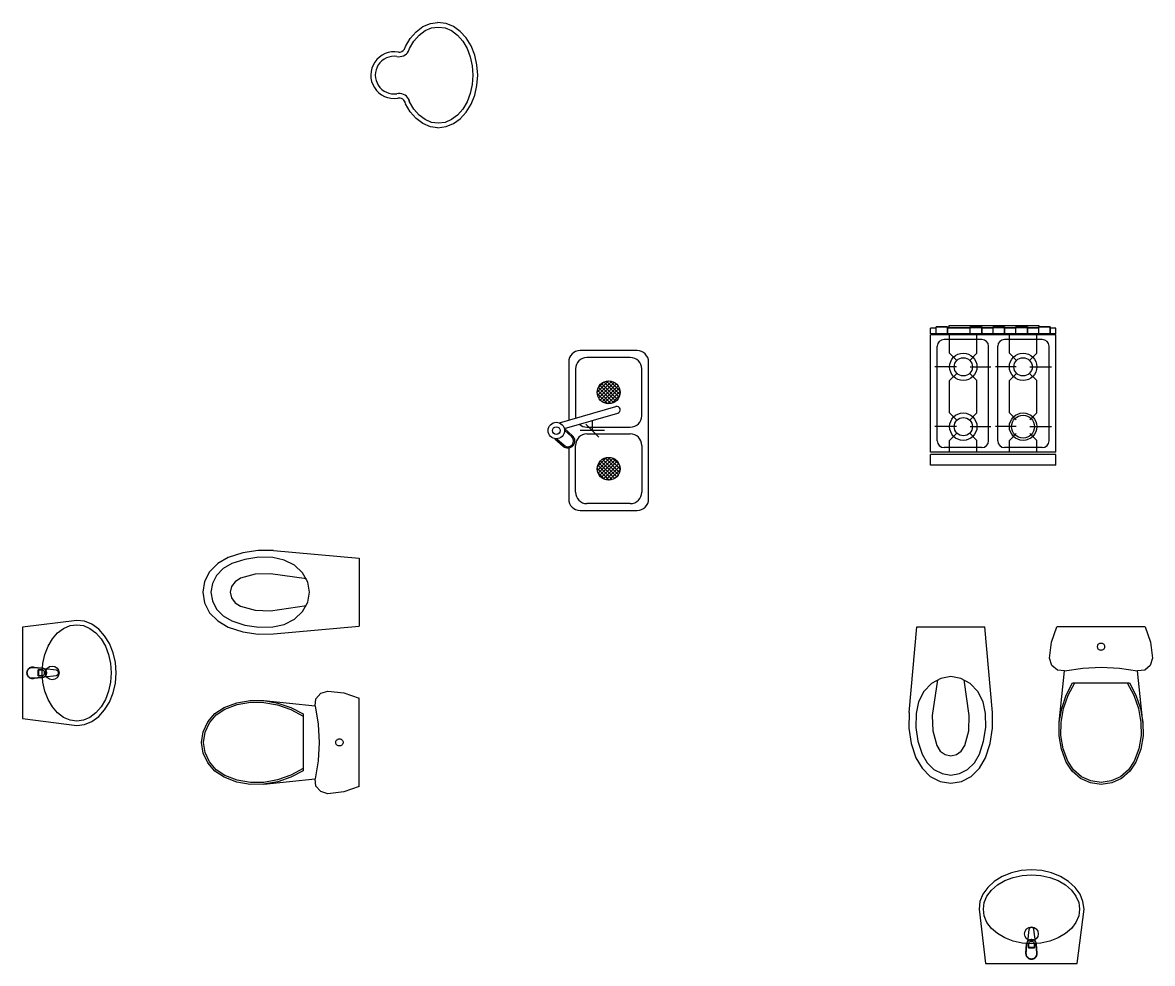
# Model space of a CAD drawing. Header units: millimetres. Extents: x 237 to 802, y 86 to 296.
# Drawn here: x 490.262 to 495.21, y 107.741 to 111.862 of the extents above; entities that cross this region are included whole.
import ezdxf

# ---------------------------------------------------------------- set-up
doc = ezdxf.new("R2010")
doc.units = ezdxf.units.MM

msp = doc.modelspace()

# ---------------------------------------------------------------- linework, layer by layer
at = {"color": 1, "linetype": 'Continuous'}
for p, q in [((491.9599, 111.7932), (491.9854, 111.8224)), ((491.9854, 111.8224), (492.0152, 111.8446)), ((491.9991, 111.8077), (492.0252, 111.8272)), ((492.0152, 111.8446), (492.0483, 111.8587)), ((492.0252, 111.8272), (492.0535, 111.8392)), ((492.0483, 111.8587), (492.0787, 111.8624)), ((492.0535, 111.8392), (492.083, 111.8427)), ((492.1167, 111.858), (492.0787, 111.8624)), ((492.083, 111.8427), (492.1125, 111.8392)), ((492.1125, 111.8392), (492.1408, 111.8272)), ((492.1491, 111.8449), (492.1167, 111.858)), ((492.1408, 111.8272), (492.167, 111.8077)), ((492.179, 111.8236), (492.1491, 111.8449)), ((492.2051, 111.795), (492.179, 111.8236)), ((491.9393, 111.7582), (491.9599, 111.7932)), ((491.9574, 111.7495), (491.9762, 111.7814)), ((491.9762, 111.7814), (491.9991, 111.8077)), ((492.167, 111.8077), (492.1899, 111.7814)), ((492.1899, 111.7814), (492.2087, 111.7495)), ((492.2266, 111.7601), (492.2051, 111.795)), ((491.9345, 111.7457), (491.9393, 111.7582)), ((491.9525, 111.7368), (491.9574, 111.7495)), ((492.2087, 111.7495), (492.2226, 111.713)), ((492.2426, 111.7203), (492.2266, 111.7601)), ((492.2226, 111.713), (492.2312, 111.6734)), ((492.2524, 111.6771), (492.2426, 111.7203)), ((492.2557, 111.6322), (492.2524, 111.6771)), ((492.2312, 111.6734), (492.2341, 111.6322)), ((492.2341, 111.6322), (492.2312, 111.5911)), ((492.2524, 111.5873), (492.2557, 111.6322)), ((492.2312, 111.5911), (492.2226, 111.5515)), ((492.2426, 111.5442), (492.2524, 111.5873)), ((491.9574, 111.515), (491.9525, 111.5277)), ((491.9525, 111.5277), (491.9574, 111.515)), ((492.2226, 111.5515), (492.2087, 111.515)), ((492.2266, 111.5044), (492.2426, 111.5442)), ((491.9388, 111.5077), (491.9345, 111.5188)), ((491.9599, 111.4713), (491.9393, 111.5063)), ((491.9762, 111.4831), (491.9574, 111.515)), ((491.9991, 111.4568), (491.9762, 111.4831)), ((492.1899, 111.4831), (492.167, 111.4568)), ((492.2087, 111.515), (492.1899, 111.4831)), ((492.2051, 111.4695), (492.2266, 111.5044)), ((491.9854, 111.4421), (491.9599, 111.4713)), ((492.0152, 111.4198), (491.9854, 111.4421)), ((492.0252, 111.4373), (491.9991, 111.4568)), ((492.0535, 111.4253), (492.0252, 111.4373)), ((492.1408, 111.4373), (492.1125, 111.4253)), ((492.167, 111.4568), (492.1408, 111.4373)), ((492.1491, 111.4196), (492.179, 111.4409)), ((492.179, 111.4409), (492.2051, 111.4695)), ((492.0482, 111.4059), (492.0152, 111.4198)), ((492.0793, 111.4016), (492.0482, 111.4059)), ((492.083, 111.4213), (492.0535, 111.4253)), ((492.0793, 111.4016), (492.1167, 111.4065)), ((492.1125, 111.4253), (492.083, 111.4213)), ((492.1167, 111.4065), (492.1491, 111.4196)), ((492.7864, 110.0466), (492.7292, 110.1037)), ((492.7578, 110.0752), (492.7578, 110.118)), ((492.8114, 110.0752), (492.7042, 110.0752)), ((491.2934, 109.5503), (491.2264, 109.5401)), ((491.3614, 109.5496), (491.2934, 109.5503)), ((491.3614, 109.5496), (491.7365, 109.5155)), ((491.1628, 109.5195), (491.117, 109.4929)), ((491.2264, 109.5401), (491.1628, 109.5195)), ((491.236, 109.5107), (491.1788, 109.4921)), ((491.2963, 109.5198), (491.236, 109.5107)), ((491.3576, 109.5192), (491.2963, 109.5198)), ((491.4085, 109.508), (491.3576, 109.5192)), ((491.4535, 109.4848), (491.4085, 109.508)), ((491.7365, 109.5155), (491.7365, 109.2185)), ((491.0815, 109.4567), (491.059, 109.4136)), ((491.117, 109.4929), (491.0815, 109.4567)), ((491.1412, 109.4703), (491.1121, 109.4406)), ((491.1788, 109.4921), (491.1412, 109.4703)), ((491.3486, 109.4479), (491.2808, 109.4459)), ((491.5051, 109.4255), (491.3486, 109.4479)), ((491.4887, 109.4516), (491.4535, 109.4848)), ((491.5111, 109.4112), (491.4887, 109.4516)), ((491.059, 109.4136), (491.0513, 109.367)), ((491.0937, 109.4052), (491.0874, 109.367)), ((491.1121, 109.4406), (491.0937, 109.4052)), ((491.1928, 109.4128), (491.1773, 109.3916)), ((491.2164, 109.4279), (491.1928, 109.4128)), ((491.2808, 109.4459), (491.2164, 109.4279)), ((491.5188, 109.367), (491.5111, 109.4112)), ((491.0513, 109.367), (491.059, 109.3203)), ((491.0874, 109.367), (491.0937, 109.3287)), ((491.1773, 109.3916), (491.1718, 109.367)), ((491.1718, 109.367), (491.1773, 109.3424)), ((491.5111, 109.3228), (491.5188, 109.367)), ((491.059, 109.3203), (491.0815, 109.2772)), ((491.0937, 109.3287), (491.1121, 109.2933)), ((491.1773, 109.3424), (491.1928, 109.3211)), ((491.1928, 109.3211), (491.2164, 109.306)), ((491.2164, 109.306), (491.2808, 109.288)), ((491.3486, 109.286), (491.5051, 109.3084)), ((491.4887, 109.2824), (491.5111, 109.3228)), ((491.0815, 109.2772), (491.117, 109.241)), ((491.1121, 109.2933), (491.1412, 109.2636)), ((491.1412, 109.2636), (491.1788, 109.2418)), ((491.2808, 109.288), (491.3486, 109.286)), ((491.4535, 109.2491), (491.4887, 109.2824)), ((490.4996, 109.2434), (490.2624, 109.2144)), ((490.2624, 109.2144), (490.2624, 108.8131)), ((490.2627, 109.2144), (490.2627, 109.2143)), ((490.4157, 109.1892), (490.4418, 109.2087)), ((490.4418, 109.2087), (490.4701, 109.2207)), ((490.4701, 109.2207), (490.4996, 109.2242)), ((490.5333, 109.2395), (490.4996, 109.2434)), ((490.4996, 109.2242), (490.5291, 109.2207)), ((490.5291, 109.2207), (490.5574, 109.2087)), ((490.5657, 109.2264), (490.5333, 109.2395)), ((490.5574, 109.2087), (490.5836, 109.1892)), ((490.5956, 109.2051), (490.5657, 109.2264)), ((490.6217, 109.1765), (490.5956, 109.2051)), ((491.117, 109.241), (491.1628, 109.2145)), ((491.1628, 109.2145), (491.2264, 109.1938)), ((491.1788, 109.2418), (491.236, 109.2233)), ((491.236, 109.2233), (491.2963, 109.2141)), ((491.2963, 109.2141), (491.3576, 109.2148)), ((491.3576, 109.2148), (491.4085, 109.2259)), ((491.3614, 109.1844), (491.7365, 109.2185)), ((491.4085, 109.2259), (491.4535, 109.2491)), ((494.1448, 108.8399), (494.1789, 109.215)), ((494.1789, 109.215), (494.4759, 109.215)), ((494.51, 108.8399), (494.4759, 109.215)), ((495.1785, 109.215), (494.7921, 109.215)), ((490.374, 109.131), (490.3928, 109.1629)), ((490.3928, 109.1629), (490.4157, 109.1892)), ((490.5836, 109.1892), (490.6065, 109.1629)), ((490.6065, 109.1629), (490.6253, 109.131)), ((490.6432, 109.1416), (490.6217, 109.1765)), ((491.2264, 109.1938), (491.2934, 109.1837)), ((491.2934, 109.1837), (491.3614, 109.1844)), ((490.36, 109.0945), (490.374, 109.131)), ((490.6253, 109.131), (490.6392, 109.0945)), ((490.6592, 109.1018), (490.6432, 109.1416)), ((490.669, 109.0587), (490.6592, 109.1018)), ((494.9698, 109.1284), (494.97, 109.1312)), ((494.97, 109.1256), (494.9698, 109.1284)), ((494.97, 109.1312), (494.9707, 109.1339)), ((494.9707, 109.1229), (494.97, 109.1256)), ((494.9707, 109.1339), (494.9718, 109.1364)), ((494.9718, 109.1203), (494.9707, 109.1229)), ((494.9718, 109.1364), (494.9734, 109.1387)), ((494.9734, 109.118), (494.9718, 109.1203)), ((494.9734, 109.1387), (494.9753, 109.1407)), ((494.9753, 109.116), (494.9734, 109.118)), ((494.9753, 109.1407), (494.9775, 109.1423)), ((494.9775, 109.1144), (494.9753, 109.116)), ((494.9775, 109.1423), (494.98, 109.1435)), ((494.98, 109.1133), (494.9775, 109.1144)), ((494.98, 109.1435), (494.9826, 109.1442)), ((494.9826, 109.1125), (494.98, 109.1133)), ((494.9826, 109.1442), (494.9853, 109.1444)), ((494.9853, 109.1123), (494.9826, 109.1125)), ((494.9853, 109.1444), (494.988, 109.1442)), ((494.988, 109.1125), (494.9853, 109.1123)), ((494.988, 109.1442), (494.9906, 109.1435)), ((494.9906, 109.1133), (494.988, 109.1125)), ((494.9906, 109.1435), (494.9931, 109.1423)), ((494.9931, 109.1144), (494.9906, 109.1133)), ((494.9931, 109.1423), (494.9953, 109.1407)), ((494.9953, 109.116), (494.9931, 109.1144)), ((494.9953, 109.1407), (494.9972, 109.1387)), ((494.9972, 109.118), (494.9953, 109.116)), ((494.9972, 109.1387), (494.9987, 109.1364)), ((494.9987, 109.1203), (494.9972, 109.118)), ((494.9987, 109.1364), (494.9999, 109.1339)), ((494.9999, 109.1229), (494.9987, 109.1203)), ((494.9999, 109.1339), (495.0006, 109.1312)), ((495.0006, 109.1256), (494.9999, 109.1229)), ((495.0006, 109.1312), (495.0008, 109.1284)), ((495.0008, 109.1284), (495.0006, 109.1256)), ((490.3485, 109.0137), (490.3514, 109.0549)), ((490.3514, 109.0549), (490.36, 109.0945)), ((490.6392, 109.0945), (490.6478, 109.0549)), ((490.6478, 109.0549), (490.6507, 109.0137)), ((490.6723, 109.0137), (490.669, 109.0587)), ((490.2812, 109.0181), (490.2808, 109.0137)), ((490.2808, 109.0137), (490.2812, 109.0094)), ((490.2823, 109.0223), (490.2812, 109.0181)), ((490.2812, 109.0094), (490.2823, 109.0052)), ((490.2819, 109.0181), (490.2815, 109.0137)), ((490.2815, 109.0137), (490.2819, 109.018)), ((490.2815, 109.0137), (490.2819, 109.0094)), ((490.2819, 109.0095), (490.2815, 109.0137)), ((490.2831, 109.0223), (490.2819, 109.0181)), ((490.2819, 109.0181), (490.283, 109.022)), ((490.2819, 109.018), (490.2819, 109.0181)), ((490.2819, 109.0094), (490.2819, 109.0095)), ((490.2819, 109.0094), (490.2831, 109.0052)), ((490.283, 109.0054), (490.2819, 109.0094)), ((490.2842, 109.0262), (490.2823, 109.0223)), ((490.2823, 109.0052), (490.2842, 109.0012)), ((490.283, 109.022), (490.2831, 109.0223)), ((490.2831, 109.0052), (490.283, 109.0054)), ((490.285, 109.0262), (490.2831, 109.0223)), ((490.2831, 109.0223), (490.2848, 109.0259)), ((490.2831, 109.0052), (490.285, 109.0013)), ((490.2848, 109.0016), (490.2831, 109.0052)), ((490.2867, 109.0298), (490.2842, 109.0262)), ((490.2848, 109.0259), (490.285, 109.0262)), ((490.2875, 109.0297), (490.285, 109.0262)), ((490.285, 109.0262), (490.2873, 109.0293)), ((490.2897, 109.0329), (490.2867, 109.0298)), ((490.2873, 109.0293), (490.2875, 109.0297)), ((490.2907, 109.0327), (490.2875, 109.0297)), ((490.2875, 109.0297), (490.2903, 109.0323)), ((490.2933, 109.0354), (490.2897, 109.0329)), ((490.2903, 109.0323), (490.2907, 109.0327)), ((490.2943, 109.035), (490.2907, 109.0327)), ((490.2907, 109.0327), (490.2937, 109.0347)), ((490.2973, 109.0372), (490.2933, 109.0354)), ((490.2937, 109.0347), (490.2943, 109.035)), ((490.2983, 109.0367), (490.2943, 109.035)), ((490.2943, 109.035), (490.2976, 109.0364)), ((490.3015, 109.0384), (490.2973, 109.0372)), ((490.2976, 109.0364), (490.2983, 109.0367)), ((490.3025, 109.0376), (490.2983, 109.0367)), ((490.2983, 109.0367), (490.3016, 109.0374)), ((490.3058, 109.0387), (490.3015, 109.0384)), ((490.3016, 109.0374), (490.3025, 109.0376)), ((490.3068, 109.0376), (490.3025, 109.0376)), ((490.3025, 109.0376), (490.3038, 109.0376)), ((490.3045, 109.0377), (490.3038, 109.0376)), ((490.3038, 109.0376), (490.3045, 109.0377)), ((490.3038, 109.0376), (490.3063, 109.0376)), ((490.3063, 109.0376), (490.3045, 109.0377)), ((490.3045, 109.0377), (490.3058, 109.0377)), ((490.3102, 109.0384), (490.3058, 109.0387)), ((490.3058, 109.0377), (490.3063, 109.0376)), ((490.3063, 109.0376), (490.3068, 109.0376)), ((490.3075, 109.0376), (490.3068, 109.0376)), ((490.3068, 109.0376), (490.3471, 109.0347)), ((490.3471, 109.0347), (490.3068, 109.0376)), ((490.3068, 109.0376), (490.3075, 109.0376)), ((490.3478, 109.0347), (490.3075, 109.0376)), ((490.3075, 109.0376), (490.3088, 109.0375)), ((490.3088, 109.0375), (490.31, 109.0375)), ((490.31, 109.0375), (490.3143, 109.0372)), ((490.3144, 109.0372), (490.3102, 109.0384)), ((490.3143, 109.0372), (490.3146, 109.0371)), ((490.3146, 109.0371), (490.3144, 109.0372)), ((490.3307, 109.0001), (490.3307, 109.0273)), ((490.3307, 109.0273), (490.3456, 109.0273)), ((490.3307, 109.0273), (490.3307, 109.0001)), ((490.3314, 109.0273), (490.3307, 109.0273)), ((490.3314, 109.0001), (490.3314, 109.0273)), ((490.3456, 109.0273), (490.3314, 109.0273)), ((490.3314, 109.0273), (490.3314, 109.0001)), ((490.3456, 109.0273), (490.3479, 109.0271)), ((490.3479, 109.0271), (490.3456, 109.0273)), ((490.3471, 109.0347), (490.3507, 109.0342)), ((490.3507, 109.0342), (490.3471, 109.0347)), ((490.3514, 109.0342), (490.3478, 109.0347)), ((490.3479, 109.0271), (490.3502, 109.0265)), ((490.3502, 109.0265), (490.3479, 109.0271)), ((490.3514, 108.9726), (490.3485, 109.0137)), ((490.3502, 109.0265), (490.3523, 109.0255)), ((490.3523, 109.0255), (490.3502, 109.0265)), ((490.3507, 109.0342), (490.3541, 109.0329)), ((490.3541, 109.0329), (490.3507, 109.0342)), ((490.3548, 109.0329), (490.3514, 109.0342)), ((490.3523, 109.0255), (490.3542, 109.0242)), ((490.3542, 109.0242), (490.3523, 109.0255)), ((490.3542, 109.0033), (490.3523, 109.002)), ((490.3523, 109.002), (490.3542, 109.0033)), ((490.3541, 109.0329), (490.3573, 109.0311)), ((490.3573, 109.0311), (490.3541, 109.0329)), ((490.3542, 109.0242), (490.3559, 109.0225)), ((490.3559, 109.0225), (490.3542, 109.0242)), ((490.3559, 109.005), (490.3542, 109.0033)), ((490.3542, 109.0033), (490.3559, 109.005)), ((490.358, 109.0311), (490.3548, 109.0329)), ((490.3559, 109.0225), (490.3572, 109.0205)), ((490.3572, 109.0205), (490.3559, 109.0225)), ((490.3572, 109.0069), (490.3559, 109.005)), ((490.3559, 109.005), (490.3572, 109.0069)), ((490.3572, 109.0205), (490.3582, 109.0184)), ((490.3582, 109.0184), (490.3572, 109.0205)), ((490.3582, 109.0091), (490.3572, 109.0069)), ((490.3572, 109.0069), (490.3582, 109.0091)), ((490.3573, 109.0311), (490.3601, 109.0288)), ((490.3601, 109.0288), (490.3573, 109.0311)), ((490.4102, 109.0248), (490.3574, 109.0315)), ((490.3574, 109.0315), (490.358, 109.0311)), ((490.3574, 108.996), (490.4102, 109.0026)), ((490.3608, 109.0288), (490.358, 109.0311)), ((490.358, 109.0311), (490.3608, 109.0288)), ((490.3582, 109.0184), (490.3588, 109.0161)), ((490.3588, 109.0161), (490.3582, 109.0184)), ((490.3588, 109.0114), (490.3582, 109.0091)), ((490.3582, 109.0091), (490.3588, 109.0114)), ((490.3588, 109.0161), (490.359, 109.0137)), ((490.359, 109.0137), (490.3588, 109.0161)), ((490.359, 109.0137), (490.3588, 109.0114)), ((490.3588, 109.0114), (490.359, 109.0137)), ((490.3601, 109.0288), (490.3625, 109.0259)), ((490.3625, 109.0259), (490.3601, 109.0288)), ((490.3632, 109.0259), (490.3608, 109.0288)), ((490.3608, 109.0288), (490.3632, 109.0259)), ((490.3625, 109.0259), (490.3644, 109.0227)), ((490.3644, 109.0227), (490.3625, 109.0259)), ((490.3644, 109.0048), (490.3625, 109.0016)), ((490.3625, 109.0016), (490.3644, 109.0048)), ((490.3651, 109.0227), (490.3632, 109.0259)), ((490.3632, 109.0259), (490.3651, 109.0227)), ((490.3632, 109.0016), (490.3651, 109.0048)), ((490.3651, 109.0048), (490.3632, 109.0016)), ((490.3644, 109.0227), (490.3656, 109.0193)), ((490.3656, 109.0193), (490.3644, 109.0227)), ((490.3656, 109.0082), (490.3644, 109.0048)), ((490.3644, 109.0048), (490.3656, 109.0082)), ((490.3663, 109.0193), (490.3651, 109.0227)), ((490.3651, 109.0227), (490.3663, 109.0193)), ((490.3651, 109.0048), (490.3663, 109.0082)), ((490.3663, 109.0082), (490.3651, 109.0048)), ((490.3656, 109.0193), (490.3663, 109.0156)), ((490.3663, 109.0156), (490.3656, 109.0193)), ((490.3663, 109.0119), (490.3656, 109.0082)), ((490.3656, 109.0082), (490.3663, 109.0119)), ((490.367, 109.0156), (490.3663, 109.0193)), ((490.3663, 109.0193), (490.367, 109.0156)), ((490.3663, 109.0156), (490.3663, 109.0119)), ((490.3663, 109.0119), (490.3663, 109.0156)), ((490.3663, 109.0082), (490.367, 109.0119)), ((490.367, 109.0119), (490.3663, 109.0082)), ((490.367, 109.0119), (490.367, 109.0156)), ((490.367, 109.0156), (490.367, 109.0119)), ((490.4122, 109.0244), (490.4102, 109.0248)), ((490.4102, 109.0026), (490.4122, 109.0031)), ((490.4141, 109.0236), (490.4122, 109.0244)), ((490.4122, 109.0031), (490.4141, 109.0039)), ((490.4157, 109.0225), (490.4141, 109.0236)), ((490.4141, 109.0039), (490.4157, 109.005)), ((490.4172, 109.0212), (490.4157, 109.0225)), ((490.4157, 109.005), (490.4172, 109.0063)), ((490.4184, 109.0195), (490.4172, 109.0212)), ((490.4172, 109.0063), (490.4184, 109.008)), ((490.4193, 109.0177), (490.4184, 109.0195)), ((490.4184, 109.008), (490.4193, 109.0098)), ((490.4198, 109.0158), (490.4193, 109.0177)), ((490.4193, 109.0098), (490.4198, 109.0117)), ((490.42, 109.0137), (490.4198, 109.0158)), ((490.4198, 109.0117), (490.42, 109.0137)), ((490.6507, 109.0137), (490.6478, 108.9726)), ((490.669, 108.9688), (490.6723, 109.0137)), ((494.8022, 108.7978), (494.8255, 109.0225)), ((495.1684, 108.7978), (495.1451, 109.0225)), ((490.2842, 109.0012), (490.2867, 108.9977)), ((490.285, 109.0013), (490.2848, 109.0016)), ((490.285, 109.0013), (490.2875, 108.9978)), ((490.2873, 108.9982), (490.285, 109.0013)), ((490.2867, 108.9977), (490.2897, 108.9946)), ((490.2875, 108.9978), (490.2873, 108.9982)), ((490.2875, 108.9978), (490.2907, 108.9948)), ((490.2903, 108.9952), (490.2875, 108.9978)), ((490.2897, 108.9946), (490.2933, 108.9921)), ((490.2907, 108.9948), (490.2903, 108.9952)), ((490.2907, 108.9948), (490.2943, 108.9925)), ((490.2937, 108.9928), (490.2907, 108.9948)), ((490.2933, 108.9921), (490.2973, 108.9903)), ((490.2943, 108.9925), (490.2937, 108.9928)), ((490.2943, 108.9925), (490.2983, 108.9908)), ((490.2976, 108.9911), (490.2943, 108.9925)), ((490.2973, 108.9903), (490.3015, 108.9891)), ((490.2983, 108.9908), (490.2976, 108.9911)), ((490.2983, 108.9908), (490.3025, 108.9899)), ((490.3016, 108.9901), (490.2983, 108.9908)), ((490.3015, 108.9891), (490.3058, 108.9887)), ((490.3025, 108.9899), (490.3016, 108.9901)), ((490.3025, 108.9899), (490.3068, 108.9898)), ((490.3038, 108.9899), (490.3025, 108.9899)), ((490.3038, 108.9899), (490.3045, 108.9898)), ((490.3063, 108.9899), (490.3038, 108.9899)), ((490.3045, 108.9898), (490.3038, 108.9899)), ((490.3045, 108.9898), (490.3063, 108.9899)), ((490.3058, 108.9898), (490.3045, 108.9898)), ((490.3063, 108.9899), (490.3058, 108.9898)), ((490.3058, 108.9887), (490.3102, 108.9891)), ((490.3068, 108.9898), (490.3063, 108.9899)), ((490.3471, 108.9927), (490.3068, 108.9898)), ((490.3068, 108.9898), (490.3471, 108.9927)), ((490.3068, 108.9898), (490.3075, 108.9898)), ((490.3075, 108.9898), (490.3068, 108.9898)), ((490.3075, 108.9898), (490.3478, 108.9927)), ((490.3088, 108.9899), (490.3075, 108.9898)), ((490.31, 108.99), (490.3088, 108.9899)), ((490.3143, 108.9903), (490.31, 108.99)), ((490.3102, 108.9891), (490.3144, 108.9903)), ((490.3146, 108.9904), (490.3143, 108.9903)), ((490.3144, 108.9903), (490.3146, 108.9904)), ((490.3456, 109.0001), (490.3307, 109.0001)), ((490.3307, 109.0001), (490.3314, 109.0001)), ((490.3314, 109.0001), (490.3456, 109.0001)), ((490.3479, 109.0004), (490.3456, 109.0001)), ((490.3456, 109.0001), (490.3479, 109.0004)), ((490.3507, 108.9933), (490.3471, 108.9927)), ((490.3471, 108.9927), (490.3507, 108.9933)), ((490.3478, 108.9927), (490.3514, 108.9933)), ((490.3502, 109.001), (490.3479, 109.0004)), ((490.3479, 109.0004), (490.3502, 109.001)), ((490.3523, 109.002), (490.3502, 109.001)), ((490.3502, 109.001), (490.3523, 109.002)), ((490.3541, 108.9946), (490.3507, 108.9933)), ((490.3507, 108.9933), (490.3541, 108.9946)), ((490.3514, 108.9933), (490.3548, 108.9946)), ((490.36, 108.933), (490.3514, 108.9726)), ((490.3573, 108.9964), (490.3541, 108.9946)), ((490.3541, 108.9946), (490.3573, 108.9964)), ((490.3548, 108.9946), (490.358, 108.9964)), ((490.3601, 108.9987), (490.3573, 108.9964)), ((490.3573, 108.9964), (490.3601, 108.9987)), ((490.358, 108.9964), (490.3574, 108.996)), ((490.358, 108.9964), (490.3608, 108.9987)), ((490.3608, 108.9987), (490.358, 108.9964)), ((490.3625, 109.0016), (490.3601, 108.9987)), ((490.3601, 108.9987), (490.3625, 109.0016)), ((490.3608, 108.9987), (490.3632, 109.0016)), ((490.3632, 109.0016), (490.3608, 108.9987)), ((490.6478, 108.9726), (490.6392, 108.933)), ((490.6592, 108.9257), (490.669, 108.9688)), ((494.2428, 108.9672), (494.2095, 108.932)), ((494.2832, 108.9896), (494.2428, 108.9672)), ((494.2688, 108.9836), (494.2464, 108.8271)), ((494.3274, 108.9973), (494.2832, 108.9896)), ((494.3716, 108.9896), (494.3274, 108.9973)), ((494.412, 108.9672), (494.3716, 108.9896)), ((494.4083, 108.8271), (494.3859, 108.9836)), ((494.4452, 108.932), (494.412, 108.9672)), ((494.8604, 108.9701), (495.1101, 108.9701)), ((490.374, 108.8965), (490.36, 108.933)), ((490.6392, 108.933), (490.6253, 108.8965)), ((490.6432, 108.8859), (490.6592, 108.9257)), ((494.2095, 108.932), (494.1863, 108.887)), ((494.4684, 108.887), (494.4452, 108.932)), ((490.3928, 108.8646), (490.374, 108.8965)), ((490.4157, 108.8383), (490.3928, 108.8646)), ((490.6065, 108.8646), (490.5836, 108.8383)), ((490.6253, 108.8965), (490.6065, 108.8646)), ((490.6217, 108.851), (490.6432, 108.8859)), ((491.3193, 108.8922), (491.544, 108.8689)), ((491.7365, 108.5158), (491.7365, 108.9023)), ((494.1863, 108.887), (494.1752, 108.836)), ((494.4796, 108.836), (494.4684, 108.887)), ((490.2624, 108.8131), (490.4996, 108.7836)), ((490.2627, 108.8132), (490.2627, 108.8131)), ((490.4418, 108.8188), (490.4157, 108.8383)), ((490.4701, 108.8068), (490.4418, 108.8188)), ((490.4996, 108.8028), (490.4701, 108.8068)), ((490.5291, 108.8068), (490.4996, 108.8028)), ((490.5574, 108.8188), (490.5291, 108.8068)), ((490.5836, 108.8383), (490.5574, 108.8188)), ((490.5657, 108.8011), (490.5956, 108.8224)), ((490.5956, 108.8224), (490.6217, 108.851)), ((491.4916, 108.8339), (491.4916, 108.5842)), ((494.1448, 108.8399), (494.1441, 108.7718)), ((494.1752, 108.836), (494.1745, 108.7748)), ((494.2464, 108.8271), (494.2484, 108.7593)), ((494.4063, 108.7593), (494.4083, 108.8271)), ((494.4802, 108.7748), (494.4796, 108.836)), ((494.5107, 108.7718), (494.51, 108.8399)), ((490.4996, 108.7836), (490.5333, 108.788)), ((490.5333, 108.788), (490.5657, 108.8011)), ((494.1441, 108.7718), (494.1542, 108.7049)), ((494.1745, 108.7748), (494.1837, 108.7145)), ((494.2484, 108.7593), (494.2664, 108.6948)), ((494.3883, 108.6948), (494.4063, 108.7593)), ((494.4711, 108.7145), (494.4802, 108.7748)), ((494.5005, 108.7049), (494.5107, 108.7718)), ((491.6338, 108.7091), (491.6341, 108.7118)), ((491.6341, 108.7064), (491.6338, 108.7091)), ((491.6341, 108.7118), (491.6348, 108.7144)), ((491.6348, 108.7037), (491.6341, 108.7064)), ((491.6348, 108.7144), (491.636, 108.7168)), ((491.636, 108.7168), (491.6376, 108.719)), ((491.6376, 108.719), (491.6395, 108.721)), ((491.6395, 108.721), (491.6418, 108.7225)), ((491.6418, 108.7225), (491.6444, 108.7237)), ((491.6444, 108.7237), (491.6471, 108.7244)), ((491.6471, 108.7244), (491.6499, 108.7246)), ((491.6499, 108.7246), (491.6527, 108.7244)), ((491.6527, 108.7244), (491.6554, 108.7237)), ((491.6554, 108.7237), (491.6579, 108.7225)), ((491.6579, 108.7225), (491.6602, 108.721)), ((491.6602, 108.721), (491.6622, 108.719)), ((491.6622, 108.719), (491.6638, 108.7168)), ((491.6638, 108.7168), (491.665, 108.7144)), ((491.665, 108.7144), (491.6657, 108.7118)), ((491.6657, 108.7064), (491.665, 108.7037)), ((491.6657, 108.7118), (491.666, 108.7091)), ((491.666, 108.7091), (491.6657, 108.7064)), ((494.1837, 108.7145), (494.2022, 108.6573)), ((494.4525, 108.6573), (494.4711, 108.7145)), ((491.636, 108.7013), (491.6348, 108.7037)), ((491.6376, 108.6991), (491.636, 108.7013)), ((491.6395, 108.6971), (491.6376, 108.6991)), ((491.6418, 108.6956), (491.6395, 108.6971)), ((491.6444, 108.6944), (491.6418, 108.6956)), ((491.6471, 108.6937), (491.6444, 108.6944)), ((491.6499, 108.6935), (491.6471, 108.6937)), ((491.6527, 108.6937), (491.6499, 108.6935)), ((491.6554, 108.6944), (491.6527, 108.6937)), ((491.6579, 108.6956), (491.6554, 108.6944)), ((491.6602, 108.6971), (491.6579, 108.6956)), ((491.6622, 108.6991), (491.6602, 108.6971)), ((491.6638, 108.7013), (491.6622, 108.6991)), ((491.665, 108.7037), (491.6638, 108.7013)), ((494.1542, 108.7049), (494.1749, 108.6413)), ((494.2022, 108.6573), (494.224, 108.6197)), ((494.2664, 108.6948), (494.2815, 108.6713)), ((494.2815, 108.6713), (494.3028, 108.6557)), ((494.352, 108.6557), (494.3732, 108.6713)), ((494.3732, 108.6713), (494.3883, 108.6948)), ((494.4307, 108.6197), (494.4525, 108.6573)), ((494.4799, 108.6413), (494.5005, 108.7049)), ((494.1749, 108.6413), (494.2014, 108.5955)), ((494.224, 108.6197), (494.2537, 108.5906)), ((494.3028, 108.6557), (494.3274, 108.6503)), ((494.3274, 108.6503), (494.352, 108.6557)), ((494.401, 108.5906), (494.4307, 108.6197)), ((494.4533, 108.5955), (494.4799, 108.6413)), ((494.2014, 108.5955), (494.2376, 108.56)), ((494.2376, 108.56), (494.2807, 108.5375)), ((494.2537, 108.5906), (494.2891, 108.5721)), ((494.2891, 108.5721), (494.3274, 108.5658)), ((494.3274, 108.5658), (494.3656, 108.5721)), ((494.3656, 108.5721), (494.401, 108.5906)), ((494.374, 108.5375), (494.4171, 108.56)), ((494.4171, 108.56), (494.4533, 108.5955)), ((491.3193, 108.526), (491.544, 108.5492)), ((494.2807, 108.5375), (494.3274, 108.5298)), ((494.3274, 108.5298), (494.374, 108.5375)), ((494.5527, 108.1217), (494.5178, 108.1002)), ((494.5925, 108.1376), (494.5527, 108.1217)), ((494.5634, 108.1037), (494.5998, 108.1177)), ((494.6357, 108.1475), (494.5925, 108.1376)), ((494.5998, 108.1177), (494.6394, 108.1263)), ((494.6806, 108.1508), (494.6357, 108.1475)), ((494.6394, 108.1263), (494.6806, 108.1292)), ((494.7255, 108.1475), (494.6806, 108.1508)), ((494.6806, 108.1292), (494.7218, 108.1263)), ((494.7218, 108.1263), (494.7613, 108.1177)), ((494.7687, 108.1376), (494.7255, 108.1475)), ((494.7613, 108.1177), (494.7978, 108.1037)), ((494.8085, 108.1217), (494.7687, 108.1376)), ((494.8433, 108.1002), (494.8085, 108.1217)), ((494.4892, 108.074), (494.4679, 108.0442)), ((494.4857, 108.0359), (494.5052, 108.062)), ((494.5178, 108.1002), (494.4892, 108.074)), ((494.5052, 108.062), (494.5314, 108.0849)), ((494.5314, 108.0849), (494.5634, 108.1037)), ((494.7978, 108.1037), (494.8298, 108.0849)), ((494.8298, 108.0849), (494.856, 108.062)), ((494.872, 108.074), (494.8433, 108.1002)), ((494.856, 108.062), (494.8755, 108.0359)), ((494.8932, 108.0442), (494.872, 108.074)), ((494.4679, 108.0442), (494.4548, 108.0118)), ((494.4737, 108.0076), (494.4857, 108.0359)), ((494.8755, 108.0359), (494.8875, 108.0076)), ((494.9063, 108.0118), (494.8932, 108.0442)), ((494.4548, 108.0118), (494.451, 107.9781)), ((494.451, 107.9781), (494.4799, 107.7409)), ((494.4701, 107.9781), (494.4737, 108.0076)), ((494.4737, 107.9486), (494.4701, 107.9781)), ((494.8813, 107.7409), (494.9108, 107.9781)), ((494.8875, 108.0076), (494.8916, 107.9781)), ((494.8916, 107.9781), (494.8875, 107.9486)), ((494.9108, 107.9781), (494.9063, 108.0118)), ((494.4857, 107.9203), (494.4737, 107.9486)), ((494.5052, 107.8942), (494.4857, 107.9203)), ((494.8755, 107.9203), (494.856, 107.8942)), ((494.8875, 107.9486), (494.8755, 107.9203)), ((494.5314, 107.8713), (494.5052, 107.8942)), ((494.5634, 107.8525), (494.5314, 107.8713)), ((494.6695, 107.8887), (494.6629, 107.8359)), ((494.6699, 107.8907), (494.6695, 107.8887)), ((494.6707, 107.8925), (494.6699, 107.8907)), ((494.6718, 107.8942), (494.6707, 107.8925)), ((494.6732, 107.8957), (494.6718, 107.8942)), ((494.6748, 107.8969), (494.6732, 107.8957)), ((494.6766, 107.8978), (494.6748, 107.8969)), ((494.6786, 107.8983), (494.6766, 107.8978)), ((494.6806, 107.8985), (494.6786, 107.8983)), ((494.6826, 107.8983), (494.6806, 107.8985)), ((494.6845, 107.8978), (494.6826, 107.8983)), ((494.6864, 107.8969), (494.6845, 107.8978)), ((494.688, 107.8957), (494.6864, 107.8969)), ((494.6894, 107.8942), (494.688, 107.8957)), ((494.6905, 107.8925), (494.6894, 107.8942)), ((494.6913, 107.8907), (494.6905, 107.8925)), ((494.6917, 107.8887), (494.6913, 107.8907)), ((494.6983, 107.8359), (494.6917, 107.8887)), ((494.8298, 107.8713), (494.7978, 107.8525)), ((494.856, 107.8942), (494.8298, 107.8713)), ((494.5998, 107.8385), (494.5634, 107.8525)), ((494.6394, 107.8299), (494.5998, 107.8385)), ((494.6806, 107.827), (494.6394, 107.8299)), ((494.6596, 107.8262), (494.6567, 107.786)), ((494.6567, 107.7853), (494.6596, 107.8256)), ((494.6596, 107.8256), (494.6567, 107.7853)), ((494.6602, 107.8299), (494.6596, 107.8262)), ((494.6596, 107.8256), (494.6602, 107.8292)), ((494.6602, 107.8292), (494.6596, 107.8256)), ((494.6614, 107.8333), (494.6602, 107.8299)), ((494.6602, 107.8292), (494.6614, 107.8326)), ((494.6614, 107.8326), (494.6602, 107.8292)), ((494.6632, 107.8365), (494.6614, 107.8333)), ((494.6614, 107.8326), (494.6632, 107.8358)), ((494.6632, 107.8358), (494.6614, 107.8326)), ((494.6629, 107.8359), (494.6632, 107.8365)), ((494.6656, 107.8393), (494.6632, 107.8365)), ((494.6632, 107.8365), (494.6656, 107.8393)), ((494.6632, 107.8358), (494.6656, 107.8386)), ((494.6656, 107.8386), (494.6632, 107.8358)), ((494.6684, 107.8417), (494.6656, 107.8393)), ((494.6656, 107.8393), (494.6684, 107.8417)), ((494.6656, 107.8386), (494.6684, 107.841)), ((494.6684, 107.841), (494.6656, 107.8386)), ((494.667, 107.8241), (494.6672, 107.8264)), ((494.6672, 107.8264), (494.667, 107.8241)), ((494.667, 107.8092), (494.667, 107.8241)), ((494.667, 107.8241), (494.667, 107.8099)), ((494.6672, 107.8264), (494.6678, 107.8287)), ((494.6678, 107.8287), (494.6672, 107.8264)), ((494.6678, 107.8287), (494.6688, 107.8308)), ((494.6688, 107.8308), (494.6678, 107.8287)), ((494.6716, 107.8435), (494.6684, 107.8417)), ((494.6684, 107.8417), (494.6716, 107.8435)), ((494.6684, 107.841), (494.6716, 107.8428)), ((494.6716, 107.8428), (494.6684, 107.841)), ((494.6688, 107.8308), (494.6702, 107.8327)), ((494.6702, 107.8327), (494.6688, 107.8308)), ((494.6702, 107.8327), (494.6718, 107.8343)), ((494.6718, 107.8343), (494.6702, 107.8327)), ((494.6751, 107.8448), (494.6716, 107.8435)), ((494.6716, 107.8435), (494.6751, 107.8448)), ((494.6716, 107.8428), (494.6751, 107.8441)), ((494.6751, 107.8441), (494.6716, 107.8428)), ((494.6718, 107.8343), (494.6738, 107.8357)), ((494.6738, 107.8357), (494.6718, 107.8343)), ((494.6738, 107.8357), (494.6759, 107.8367)), ((494.6759, 107.8367), (494.6738, 107.8357)), ((494.6787, 107.8454), (494.6751, 107.8448)), ((494.6751, 107.8448), (494.6787, 107.8454)), ((494.6751, 107.8441), (494.6787, 107.8447)), ((494.6787, 107.8447), (494.6751, 107.8441)), ((494.6759, 107.8367), (494.6782, 107.8373)), ((494.6782, 107.8373), (494.6759, 107.8367)), ((494.6782, 107.8373), (494.6806, 107.8375)), ((494.6806, 107.8375), (494.6782, 107.8373)), ((494.6824, 107.8454), (494.6787, 107.8454)), ((494.6787, 107.8454), (494.6824, 107.8454)), ((494.6787, 107.8447), (494.6824, 107.8447)), ((494.6824, 107.8447), (494.6787, 107.8447)), ((494.6806, 107.8375), (494.683, 107.8373)), ((494.683, 107.8373), (494.6806, 107.8375)), ((494.7218, 107.8299), (494.6806, 107.827)), ((494.6861, 107.8448), (494.6824, 107.8454)), ((494.6824, 107.8454), (494.6861, 107.8448)), ((494.6824, 107.8447), (494.6861, 107.8441)), ((494.6861, 107.8441), (494.6824, 107.8447)), ((494.683, 107.8373), (494.6852, 107.8367)), ((494.6852, 107.8367), (494.683, 107.8373)), ((494.6852, 107.8367), (494.6874, 107.8357)), ((494.6874, 107.8357), (494.6852, 107.8367)), ((494.6896, 107.8435), (494.6861, 107.8448)), ((494.6861, 107.8448), (494.6896, 107.8435)), ((494.6861, 107.8441), (494.6896, 107.8428)), ((494.6896, 107.8428), (494.6861, 107.8441)), ((494.6874, 107.8357), (494.6893, 107.8343)), ((494.6893, 107.8343), (494.6874, 107.8357)), ((494.6893, 107.8343), (494.691, 107.8327)), ((494.691, 107.8327), (494.6893, 107.8343)), ((494.6928, 107.8417), (494.6896, 107.8435)), ((494.6896, 107.8435), (494.6928, 107.8417)), ((494.6896, 107.8428), (494.6928, 107.841)), ((494.6928, 107.841), (494.6896, 107.8428)), ((494.691, 107.8327), (494.6924, 107.8308)), ((494.6924, 107.8308), (494.691, 107.8327)), ((494.6924, 107.8308), (494.6934, 107.8287)), ((494.6934, 107.8287), (494.6924, 107.8308)), ((494.6956, 107.8393), (494.6928, 107.8417)), ((494.6928, 107.8417), (494.6956, 107.8393)), ((494.6928, 107.841), (494.6956, 107.8386)), ((494.6956, 107.8386), (494.6928, 107.841)), ((494.6934, 107.8287), (494.694, 107.8264)), ((494.694, 107.8264), (494.6934, 107.8287)), ((494.694, 107.8264), (494.6942, 107.8241)), ((494.6942, 107.8241), (494.694, 107.8264)), ((494.6942, 107.8241), (494.6942, 107.8092)), ((494.6942, 107.8099), (494.6942, 107.8241)), ((494.698, 107.8365), (494.6956, 107.8393)), ((494.6956, 107.8393), (494.698, 107.8365)), ((494.6956, 107.8386), (494.698, 107.8358)), ((494.698, 107.8358), (494.6956, 107.8386)), ((494.6998, 107.8333), (494.698, 107.8365)), ((494.698, 107.8365), (494.6983, 107.8359)), ((494.698, 107.8358), (494.6998, 107.8326)), ((494.6998, 107.8326), (494.698, 107.8358)), ((494.701, 107.8299), (494.6998, 107.8333)), ((494.6998, 107.8326), (494.701, 107.8292)), ((494.701, 107.8292), (494.6998, 107.8326)), ((494.7016, 107.8262), (494.701, 107.8299)), ((494.701, 107.8292), (494.7016, 107.8256)), ((494.7016, 107.8256), (494.701, 107.8292)), ((494.7045, 107.786), (494.7016, 107.8262)), ((494.7016, 107.8256), (494.7045, 107.7853)), ((494.7045, 107.7853), (494.7016, 107.8256)), ((494.7613, 107.8385), (494.7218, 107.8299)), ((494.7978, 107.8525), (494.7613, 107.8385)), ((494.656, 107.7886), (494.6556, 107.7843)), ((494.6556, 107.7843), (494.656, 107.78)), ((494.6571, 107.7928), (494.656, 107.7886)), ((494.656, 107.78), (494.6571, 107.7757)), ((494.6567, 107.7848), (494.6566, 107.783)), ((494.6566, 107.783), (494.6567, 107.7843)), ((494.6566, 107.783), (494.6568, 107.7822)), ((494.6568, 107.7822), (494.6566, 107.783)), ((494.6567, 107.786), (494.6568, 107.7873)), ((494.6567, 107.786), (494.6567, 107.7853)), ((494.6567, 107.7853), (494.6567, 107.786)), ((494.6567, 107.7853), (494.6568, 107.781)), ((494.6567, 107.7848), (494.6567, 107.7853)), ((494.6568, 107.7822), (494.6567, 107.7848)), ((494.6567, 107.7843), (494.6567, 107.7848)), ((494.6568, 107.7873), (494.6569, 107.7885)), ((494.6568, 107.781), (494.6568, 107.7822)), ((494.6568, 107.781), (494.6577, 107.7768)), ((494.657, 107.7801), (494.6568, 107.781)), ((494.6569, 107.7885), (494.6572, 107.7928)), ((494.6577, 107.7768), (494.657, 107.7801)), ((494.6572, 107.7931), (494.6571, 107.7928)), ((494.6571, 107.7757), (494.6589, 107.7718)), ((494.6572, 107.7928), (494.6572, 107.7931)), ((494.6577, 107.7768), (494.6593, 107.7728)), ((494.658, 107.7761), (494.6577, 107.7768)), ((494.6593, 107.7728), (494.658, 107.7761)), ((494.6589, 107.7718), (494.6614, 107.7682)), ((494.6593, 107.7728), (494.6616, 107.7692)), ((494.6597, 107.7722), (494.6593, 107.7728)), ((494.6616, 107.7692), (494.6597, 107.7722)), ((494.6614, 107.7682), (494.6645, 107.7651)), ((494.6616, 107.7692), (494.6646, 107.766)), ((494.662, 107.7687), (494.6616, 107.7692)), ((494.6646, 107.766), (494.662, 107.7687)), ((494.6645, 107.7651), (494.6681, 107.7626)), ((494.6646, 107.766), (494.6681, 107.7635)), ((494.665, 107.7657), (494.6646, 107.766)), ((494.6681, 107.7635), (494.665, 107.7657)), ((494.6942, 107.8099), (494.667, 107.8099)), ((494.667, 107.8099), (494.667, 107.8092)), ((494.667, 107.8099), (494.6942, 107.8099)), ((494.6942, 107.8092), (494.667, 107.8092)), ((494.667, 107.8092), (494.6942, 107.8092)), ((494.6931, 107.7635), (494.6966, 107.766)), ((494.6962, 107.7657), (494.6931, 107.7635)), ((494.6931, 107.7626), (494.6967, 107.7651)), ((494.6942, 107.8092), (494.6942, 107.8099)), ((494.6966, 107.766), (494.6962, 107.7657)), ((494.6966, 107.766), (494.6995, 107.7692)), ((494.6991, 107.7687), (494.6966, 107.766)), ((494.6967, 107.7651), (494.6997, 107.7682)), ((494.6995, 107.7692), (494.6991, 107.7687)), ((494.6995, 107.7692), (494.7019, 107.7728)), ((494.7015, 107.7722), (494.6995, 107.7692)), ((494.6997, 107.7682), (494.7022, 107.7718)), ((494.7019, 107.7728), (494.7015, 107.7722)), ((494.7019, 107.7728), (494.7035, 107.7768)), ((494.7032, 107.7761), (494.7019, 107.7728)), ((494.7022, 107.7718), (494.7041, 107.7757)), ((494.7035, 107.7768), (494.7032, 107.7761)), ((494.7035, 107.7768), (494.7044, 107.781)), ((494.7042, 107.7801), (494.7035, 107.7768)), ((494.7041, 107.7928), (494.704, 107.7931)), ((494.704, 107.7931), (494.704, 107.7928)), ((494.704, 107.7928), (494.7043, 107.7885)), ((494.7052, 107.7886), (494.7041, 107.7928)), ((494.7041, 107.7757), (494.7052, 107.78)), ((494.7044, 107.781), (494.7042, 107.7801)), ((494.7043, 107.7885), (494.7044, 107.7873)), ((494.7044, 107.7873), (494.7045, 107.786)), ((494.7044, 107.781), (494.7045, 107.7853)), ((494.7045, 107.7848), (494.7044, 107.7822)), ((494.7044, 107.7822), (494.7045, 107.783)), ((494.7045, 107.783), (494.7044, 107.7822)), ((494.7044, 107.7822), (494.7044, 107.781)), ((494.7045, 107.7853), (494.7045, 107.786)), ((494.7045, 107.786), (494.7045, 107.7853)), ((494.7045, 107.7853), (494.7045, 107.7848)), ((494.7045, 107.783), (494.7045, 107.7848)), ((494.7045, 107.7848), (494.7045, 107.7843)), ((494.7045, 107.7843), (494.7045, 107.783)), ((494.7056, 107.7843), (494.7052, 107.7886)), ((494.7052, 107.78), (494.7056, 107.7843)), ((494.4799, 107.7412), (494.48, 107.7412)), ((494.4799, 107.7409), (494.8813, 107.7409)), ((494.6681, 107.7635), (494.672, 107.7616)), ((494.6685, 107.7633), (494.6681, 107.7635)), ((494.6681, 107.7626), (494.672, 107.7608)), ((494.672, 107.7616), (494.6685, 107.7633)), ((494.672, 107.7616), (494.6762, 107.7604)), ((494.6723, 107.7615), (494.672, 107.7616)), ((494.672, 107.7608), (494.6762, 107.7597)), ((494.6762, 107.7604), (494.6723, 107.7615)), ((494.6762, 107.7604), (494.6806, 107.76)), ((494.6764, 107.7604), (494.6762, 107.7604)), ((494.6762, 107.7597), (494.6806, 107.7593)), ((494.6806, 107.76), (494.6764, 107.7604)), ((494.6806, 107.76), (494.6849, 107.7604)), ((494.6848, 107.7604), (494.6806, 107.76)), ((494.6806, 107.7593), (494.6849, 107.7597)), ((494.6849, 107.7604), (494.6848, 107.7604)), ((494.6849, 107.7604), (494.6891, 107.7616)), ((494.6889, 107.7615), (494.6849, 107.7604)), ((494.6849, 107.7597), (494.6891, 107.7608)), ((494.6891, 107.7616), (494.6889, 107.7615)), ((494.6891, 107.7616), (494.6931, 107.7635)), ((494.6927, 107.7633), (494.6891, 107.7616)), ((494.6891, 107.7608), (494.6931, 107.7626)), ((494.6931, 107.7635), (494.6927, 107.7633)), ((494.8811, 107.7412), (494.8813, 107.7412))]:
    msp.add_line(p, q, dxfattribs=at)
at = {"color": 1, "linetype": 'ByBlock'}
for p, q in [((494.2629, 110.5242), (494.2379, 110.5242)), ((494.2379, 110.4992), (494.2379, 110.5242)), ((494.7879, 110.4992), (494.2379, 110.4992)), ((494.7879, 110.4942), (494.2379, 110.4942)), ((494.2379, 109.9807), (494.2379, 110.4942)), ((494.2629, 110.4992), (494.2629, 110.5292)), ((494.2629, 110.5292), (494.3129, 110.5292)), ((494.3129, 110.5292), (494.2629, 110.5292)), ((494.2629, 110.4992), (494.2629, 110.5292)), ((494.3129, 110.4992), (494.2629, 110.4992)), ((494.3129, 110.5292), (494.3129, 110.4992)), ((494.3129, 110.4992), (494.3129, 110.5292)), ((494.4129, 110.5242), (494.3129, 110.5242)), ((494.7145, 110.5343), (494.3186, 110.5343)), ((494.3186, 110.5343), (494.3186, 110.5268)), ((494.3186, 110.5268), (494.7145, 110.5268)), ((494.3221, 110.4142), (494.3221, 110.4942)), ((494.4129, 110.4992), (494.4129, 110.5292)), ((494.4129, 110.5292), (494.4629, 110.5292)), ((494.4629, 110.5292), (494.4129, 110.5292)), ((494.4129, 110.4992), (494.4129, 110.5292)), ((494.4629, 110.4992), (494.4129, 110.4992)), ((494.4421, 110.4142), (494.4421, 110.4942)), ((494.4629, 110.5292), (494.4629, 110.4992)), ((494.4629, 110.4992), (494.4629, 110.5292)), ((494.5129, 110.5242), (494.4629, 110.5242)), ((494.5129, 110.4992), (494.5129, 110.5292)), ((494.5129, 110.5292), (494.5629, 110.5292)), ((494.5629, 110.5292), (494.5129, 110.5292)), ((494.5129, 110.4992), (494.5129, 110.5292)), ((494.5629, 110.4992), (494.5129, 110.4992)), ((494.5629, 110.5292), (494.5629, 110.4992)), ((494.5629, 110.4992), (494.5629, 110.5292)), ((494.6129, 110.5242), (494.5629, 110.5242)), ((494.5838, 110.4142), (494.5838, 110.4942)), ((494.6129, 110.4992), (494.6129, 110.5292)), ((494.6129, 110.5292), (494.6629, 110.5292)), ((494.6629, 110.5292), (494.6129, 110.5292)), ((494.6129, 110.4992), (494.6129, 110.5292)), ((494.6629, 110.4992), (494.6129, 110.4992)), ((494.6629, 110.5292), (494.6629, 110.4992)), ((494.6629, 110.4992), (494.6629, 110.5292)), ((494.7129, 110.5242), (494.6629, 110.5242)), ((494.7129, 110.5242), (494.7003, 110.5242)), ((494.7038, 110.4142), (494.7038, 110.4942)), ((494.7129, 110.4992), (494.7129, 110.5292)), ((494.7129, 110.5292), (494.7629, 110.5292)), ((494.7629, 110.5292), (494.7129, 110.5292)), ((494.7129, 110.4992), (494.7129, 110.5292)), ((494.7629, 110.4992), (494.7129, 110.4992)), ((494.7145, 110.5268), (494.7145, 110.5343)), ((494.7629, 110.5292), (494.7629, 110.4992)), ((494.7629, 110.4992), (494.7629, 110.5292)), ((494.7879, 110.5242), (494.7629, 110.5242)), ((494.7879, 110.5242), (494.7629, 110.5242)), ((494.7879, 110.4992), (494.7879, 110.5242)), ((494.7879, 110.4992), (494.7879, 110.5242)), ((494.7879, 109.9807), (494.7879, 110.4942)), ((494.7879, 109.9807), (494.7879, 110.4942)), ((494.2679, 110.0307), (494.2679, 110.4442)), ((494.4629, 110.4742), (494.2979, 110.4742)), ((494.4929, 110.0307), (494.4929, 110.4442)), ((494.5329, 110.0307), (494.5329, 110.4442)), ((494.7279, 110.4742), (494.5629, 110.4742)), ((494.7579, 110.0307), (494.7579, 110.4442)), ((492.9539, 110.4252), (492.7039, 110.4252)), ((492.9239, 110.3952), (492.7339, 110.3952)), ((494.3221, 110.4142), (494.3521, 110.3842)), ((494.4421, 110.4142), (494.4121, 110.3842)), ((494.5838, 110.4142), (494.6138, 110.3842)), ((494.7038, 110.4142), (494.6738, 110.3842)), ((492.6539, 110.3752), (492.6539, 110.1199)), ((492.6839, 110.3452), (492.6839, 110.1402)), ((492.9739, 110.1402), (492.9739, 110.3452)), ((493.0039, 109.7752), (493.0039, 110.3752)), ((494.3521, 110.3542), (494.2579, 110.3542)), ((494.4121, 110.3542), (494.5029, 110.3542)), ((494.6138, 110.3542), (494.5229, 110.3542)), ((494.6738, 110.3542), (494.7679, 110.3542)), ((492.779, 110.2435), (492.8281, 110.2927)), ((492.7807, 110.2294), (492.8423, 110.2909)), ((492.82, 110.2919), (492.8781, 110.2337)), ((492.8355, 110.2922), (492.8785, 110.2492)), ((494.3521, 110.3242), (494.3221, 110.2942)), ((494.3221, 110.1522), (494.3221, 110.2942)), ((494.4121, 110.3242), (494.4421, 110.2942)), ((494.4421, 110.1522), (494.4421, 110.2942)), ((494.6138, 110.3242), (494.5838, 110.2942)), ((494.5838, 110.1522), (494.5838, 110.2942)), ((494.6738, 110.3242), (494.7038, 110.2942)), ((494.7038, 110.1522), (494.7038, 110.2942)), ((492.7799, 110.2524), (492.8387, 110.1936)), ((492.7839, 110.2643), (492.8073, 110.2878)), ((492.7839, 110.2643), (492.8506, 110.1976)), ((492.7854, 110.2181), (492.8535, 110.2862)), ((492.79, 110.2741), (492.8603, 110.2038)), ((492.7921, 110.2089), (492.8627, 110.2795)), ((492.798, 110.282), (492.8682, 110.2118)), ((492.8006, 110.2015), (492.8701, 110.271)), ((492.8079, 110.288), (492.8743, 110.2216)), ((492.811, 110.196), (492.8756, 110.2606)), ((492.8239, 110.1929), (492.8787, 110.2477)), ((492.7793, 110.2371), (492.8234, 110.193)), ((492.841, 110.1941), (492.8775, 110.2306)), ((492.6143, 110.1084), (492.8603, 110.1801)), ((492.6362, 110.0835), (492.8687, 110.1513)), ((494.3221, 110.1522), (494.3521, 110.1222)), ((494.4421, 110.1522), (494.4121, 110.1222)), ((494.5838, 110.1522), (494.6138, 110.1222)), ((494.7038, 110.1522), (494.6738, 110.1222)), ((494.3521, 110.0922), (494.2579, 110.0922)), ((494.4121, 110.0922), (494.5029, 110.0922)), ((494.6138, 110.0922), (494.5229, 110.0922)), ((494.6738, 110.0922), (494.7679, 110.0922)), ((492.6346, 110.085), (492.671, 110.0522)), ((492.636, 110.0762), (492.6672, 110.0481)), ((492.7339, 110.0902), (492.9239, 110.0902)), ((492.7339, 110.0602), (492.9239, 110.0602)), ((494.3521, 110.0622), (494.3221, 110.0322)), ((494.4121, 110.0622), (494.4421, 110.0322)), ((494.6138, 110.0622), (494.5838, 110.0322)), ((494.6738, 110.0622), (494.7038, 110.0322)), ((492.5936, 110.0394), (492.63, 110.0067)), ((492.6024, 110.039), (492.6337, 110.0109)), ((492.6539, 109.999), (492.6539, 109.7752)), ((492.6839, 109.8052), (492.6839, 110.0102)), ((492.9739, 110.0102), (492.9739, 109.8052)), ((494.4629, 110.0007), (494.2979, 110.0007)), ((494.3221, 109.9807), (494.3221, 110.0322)), ((494.4421, 109.9807), (494.4421, 110.0322)), ((494.7279, 110.0007), (494.5629, 110.0007)), ((494.5838, 109.9807), (494.5838, 110.0322)), ((494.7038, 109.9807), (494.7038, 110.0322)), ((492.7794, 109.9007), (492.8359, 109.9572)), ((492.7798, 109.917), (492.8196, 109.9568)), ((492.7829, 109.8883), (492.8484, 109.9537)), ((492.7886, 109.8781), (492.8585, 109.948)), ((492.7937, 109.9431), (492.8644, 109.8724)), ((492.8026, 109.9501), (492.8714, 109.8813)), ((492.8134, 109.9552), (492.8765, 109.8921)), ((492.8269, 109.9576), (492.8789, 109.9056)), ((492.8456, 109.9548), (492.8761, 109.9243)), ((494.7879, 109.9807), (494.2379, 109.9807)), ((494.7879, 109.9707), (494.2379, 109.9707)), ((494.2379, 109.9242), (494.2379, 109.9707)), ((494.7879, 109.9242), (494.7879, 109.9707)), ((494.7879, 109.9242), (494.7879, 109.9707)), ((492.779, 109.91), (492.8313, 109.8577)), ((492.7815, 109.9235), (492.8447, 109.8602)), ((492.7866, 109.9343), (492.8555, 109.8653)), ((492.7963, 109.8698), (492.8668, 109.9404)), ((492.8057, 109.8634), (492.8732, 109.9309)), ((492.8173, 109.859), (492.8776, 109.9193)), ((492.8319, 109.8578), (492.8789, 109.9047)), ((494.7879, 109.9242), (494.2379, 109.9242)), ((492.7816, 109.8915), (492.8128, 109.8604)), ((492.8552, 109.8651), (492.8715, 109.8814)), ((492.9239, 109.7552), (492.7339, 109.7552)), ((492.7039, 109.7252), (492.9539, 109.7252))]:
    msp.add_line(p, q, dxfattribs=at)
at = {"color": 1, "linetype": 'Continuous'}
for points in [[(494.7603, 109.0775), (494.7683, 109.1482), (494.7921, 109.215)], [(495.1785, 109.215), (495.2022, 109.1482), (495.2103, 109.0775)], [(494.8255, 109.0225), (494.794, 109.0255), (494.7695, 109.0462), (494.7603, 109.0775)], [(495.2103, 109.0775), (495.2011, 109.0462), (495.1766, 109.0255), (495.1451, 109.0225)], [(494.8255, 109.0225), (494.905, 109.0349), (494.9853, 109.0391)], [(494.9853, 109.0391), (495.0656, 109.0349), (495.1451, 109.0225)], [(494.8022, 108.7978), (494.813, 108.8581), (494.8325, 108.916), (494.8604, 108.9701)], [(494.8104, 108.7969), (494.8214, 108.8576), (494.8415, 108.9159), (494.8702, 108.9701)], [(495.1004, 108.9701), (495.1291, 108.9159), (495.1492, 108.8576), (495.1602, 108.7969)], [(495.1101, 108.9701), (495.138, 108.916), (495.1576, 108.8581), (495.1684, 108.7978)], [(491.544, 108.8689), (491.5471, 108.9004), (491.5678, 108.9249), (491.5991, 108.9341)], [(491.5991, 108.9341), (491.6697, 108.926), (491.7365, 108.9023)], [(491.0465, 108.7091), (491.0533, 108.7558), (491.073, 108.799), (491.1043, 108.8353), (491.1446, 108.862)], [(491.0465, 108.7091), (491.0533, 108.7558), (491.073, 108.799), (491.1043, 108.8353), (491.1446, 108.862)], [(491.055, 108.7091), (491.0615, 108.7536), (491.0803, 108.7947), (491.11, 108.8292), (491.1484, 108.8546)], [(491.1446, 108.862), (491.2005, 108.8827), (491.2595, 108.8929), (491.3193, 108.8922)], [(491.1484, 108.8546), (491.2028, 108.8748), (491.2602, 108.8847), (491.3184, 108.884)], [(491.3184, 108.884), (491.3792, 108.8729), (491.4374, 108.8528), (491.4916, 108.8241)], [(491.3193, 108.8922), (491.3796, 108.8814), (491.4375, 108.8618), (491.4916, 108.8339)], [(491.544, 108.8689), (491.5564, 108.7894), (491.5606, 108.7091)], [(494.8324, 108.6231), (494.8117, 108.679), (494.8015, 108.7379), (494.8022, 108.7978)], [(494.8397, 108.6269), (494.8196, 108.6813), (494.8097, 108.7386), (494.8104, 108.7969)], [(495.1602, 108.7969), (495.1609, 108.7386), (495.151, 108.6813), (495.1308, 108.6269)], [(495.1684, 108.7978), (495.1691, 108.7379), (495.1589, 108.679), (495.1382, 108.6231)], [(491.1446, 108.5561), (491.1043, 108.5828), (491.073, 108.6191), (491.0533, 108.6623), (491.0465, 108.7091)], [(491.1484, 108.5635), (491.11, 108.5889), (491.0803, 108.6234), (491.0615, 108.6645), (491.055, 108.7091)], [(491.5606, 108.7091), (491.5564, 108.6287), (491.544, 108.5492)], [(494.9853, 108.525), (494.9385, 108.5318), (494.8953, 108.5515), (494.859, 108.5828), (494.8324, 108.6231)], [(494.9853, 108.525), (494.9385, 108.5318), (494.8953, 108.5515), (494.859, 108.5828), (494.8324, 108.6231)], [(494.9853, 108.5335), (494.9408, 108.54), (494.8996, 108.5588), (494.8651, 108.5885), (494.8397, 108.6269)], [(495.1308, 108.6269), (495.1055, 108.5885), (495.0709, 108.5588), (495.0298, 108.54), (494.9853, 108.5335)], [(495.1382, 108.6231), (495.1116, 108.5828), (495.0753, 108.5515), (495.0321, 108.5318), (494.9853, 108.525)], [(491.3184, 108.5341), (491.2602, 108.5334), (491.2028, 108.5434), (491.1484, 108.5635)], [(491.4916, 108.594), (491.4374, 108.5653), (491.3792, 108.5452), (491.3184, 108.5341)], [(491.4916, 108.5842), (491.4375, 108.5563), (491.3796, 108.5368), (491.3193, 108.526)], [(491.3193, 108.526), (491.2595, 108.5252), (491.2005, 108.5354), (491.1446, 108.5561)], [(491.5991, 108.4841), (491.5678, 108.4933), (491.5471, 108.5177), (491.544, 108.5492)], [(491.7365, 108.5158), (491.6697, 108.4921), (491.5991, 108.4841)]]:
    msp.add_lwpolyline(points, dxfattribs=at)
at = {"color": 1, "linetype": 'ByBlock'}
for centre, radius in [((494.3821, 110.3542), 0.06), ((494.3821, 110.3542), 0.04), ((494.6438, 110.3542), 0.06), ((494.6438, 110.3542), 0.04), ((492.8289, 110.2427), 0.05), ((494.3821, 110.0922), 0.06), ((494.6438, 110.0922), 0.06), ((494.6438, 110.0922), 0.05), ((492.5997, 110.0752), 0.0362), ((492.5997, 110.0752), 0.0168), ((494.3821, 110.0922), 0.04), ((492.8289, 109.9077), 0.05)]:
    msp.add_circle(centre, radius, dxfattribs=at)
at = {"color": 1, "linetype": 'Continuous'}
for centre in [(490.392, 109.0137), (494.6806, 107.8704)]:
    msp.add_circle(centre, 0.03, dxfattribs=at)
for centre, radius, start, end in [((491.8897, 111.6322), 0.1026, 79.752, 278.6142), ((491.9111, 111.761), 0.048, 258.5168, 329.6514), ((491.9111, 111.761), 0.028, 263.5639, 326.7326), ((491.8897, 111.6322), 0.0826, 81.7613, 278.2387), ((491.9111, 111.5035), 0.048, 30.3486, 101.4832), ((491.9111, 111.5035), 0.028, 8.6227, 102.426)]:
    msp.add_arc(centre, radius, start, end, dxfattribs=at)
at = {"color": 1, "linetype": 'ByBlock'}
for centre, radius, start, end in [((494.2979, 110.4442), 0.03, 90, 180), ((494.4629, 110.4442), 0.03, 0, 90), ((494.5629, 110.4442), 0.03, 90, 180), ((494.7279, 110.4442), 0.03, 0, 90), ((492.7039, 110.3752), 0.05, 90, 180), ((492.7339, 110.3452), 0.05, 90, 180), ((492.9239, 110.3452), 0.05, 0, 90), ((492.9539, 110.3752), 0.05, 0, 90), ((492.7339, 110.1402), 0.05, 180, 192.8628), ((492.8645, 110.1657), 0.015, 286.2452, 106.2452), ((492.9239, 110.1402), 0.05, 270, 360), ((492.7339, 110.1402), 0.05, 228.9969, 270), ((492.6505, 110.0295), 0.0306, 227.9932, 47.9932), ((492.6505, 110.0295), 0.025, 227.9932, 47.9932), ((492.7339, 110.0102), 0.05, 90, 180), ((492.9239, 110.0102), 0.05, 0, 90), ((494.2979, 110.0307), 0.03, 180, 270), ((494.4629, 110.0307), 0.03, 270, 0), ((494.5629, 110.0307), 0.03, 180, 270), ((494.7279, 110.0307), 0.03, 270, 0), ((492.7339, 109.8052), 0.05, 180, 270), ((492.9239, 109.8052), 0.05, 270, 0), ((492.7039, 109.7752), 0.05, 180, 270), ((492.9539, 109.7752), 0.05, 270, 0)]:
    msp.add_arc(centre, radius, start, end, dxfattribs=at)

doc.saveas('drawing.dxf')
